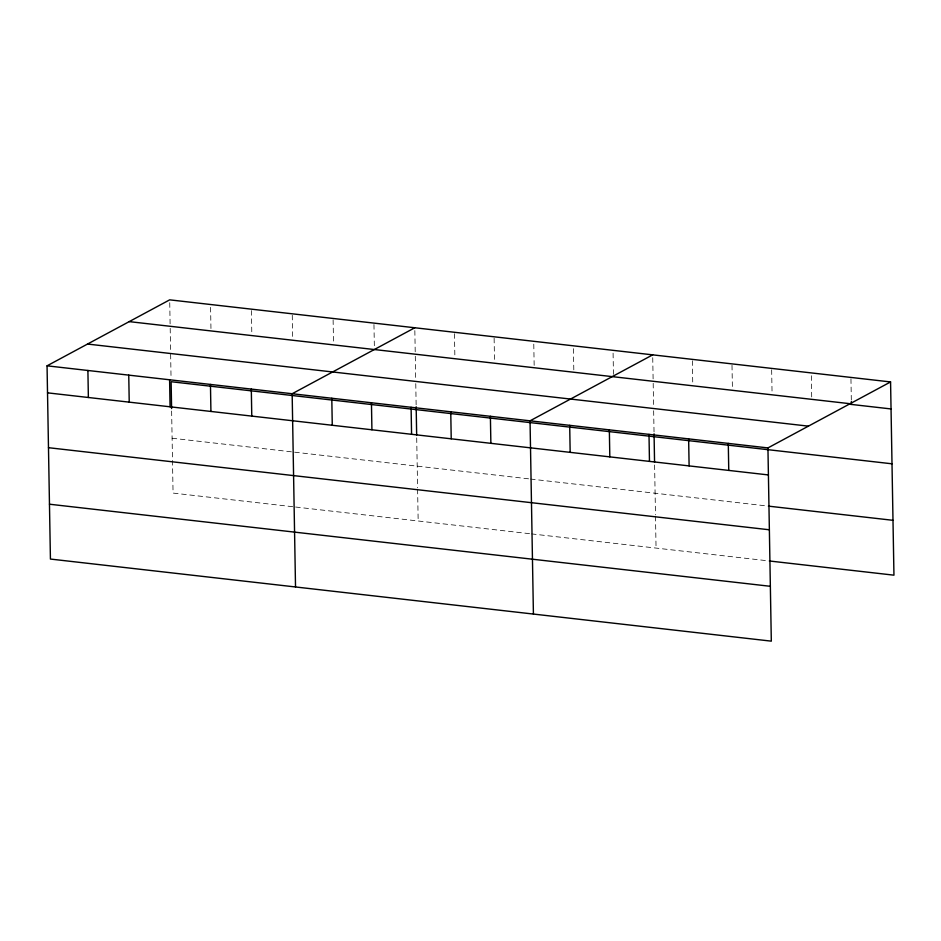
<?xml version="1.0" encoding="UTF-8"?>
<svg xmlns="http://www.w3.org/2000/svg" width="941" height="941" viewBox="0 0 941 941"><rect width="100%" height="100%" fill="white"/><g stroke="black" fill="none" stroke-linecap="round" stroke-linejoin="round"><path stroke-width="0.71" stroke-dasharray="4.71 3.53" d="M172.109 438.224L291.734 451.856M294.651 452.186L529.077 478.875M530.489 479.04L766.962 505.964M292.698 506.705L173.062 493.084L171.615 409.97M295.615 507.034L530.03 533.735M531.442 533.888L767.927 560.824M850.958 378.847L851.346 401.595M811.33 375.753L811.707 397.078M771.655 369.813L772.055 392.562M732.004 365.296L732.404 388.045M692.353 360.779L692.752 383.528M652.736 357.698L653.136 380.435M653.183 383.305L653.583 406.394M653.654 410.735L654.042 432.378M654.607 464.972L655.477 514.88M655.501 516.327L656.053 548.085M613.085 353.181L613.461 374.506M573.434 348.664L573.81 369.989M533.782 344.147L534.159 365.473M494.119 338.207L494.507 360.956M454.468 333.69L454.868 356.439M414.84 330.597L415.24 353.345M415.287 356.216L415.687 379.305M415.769 383.646L416.145 405.289M416.71 437.883L417.581 487.791M417.604 489.238L418.169 520.996M373.965 324.527L374.365 347.276M333.114 319.881L333.537 344.041M292.263 315.223L292.686 339.395M251.412 310.577L251.835 334.737M210.584 307.342L210.96 328.668M169.745 302.696L170.109 324.022M170.192 328.303L170.592 351.405M170.639 354.286L171.039 377.376"/><path stroke-width="1.41" d="M890.574 381.94L767.938 447.916L771.314 641.15L50.426 559.06L47.05 365.826L169.686 299.85L890.574 381.94L893.95 575.174L769.338 560.977M414.793 327.762L292.157 393.738L295.521 586.972M652.689 354.851L530.042 420.827L533.418 614.061M129.223 321.622L850.111 403.713M848.57 404.112L891.045 408.947M87.525 344.053L808.413 426.144M47.05 365.826L767.938 447.916M892.009 463.807L171.121 381.717L171.591 408.559M47.52 392.844L768.409 474.934M768.385 506.129L892.997 520.314M48.473 447.693L769.362 529.783M49.461 504.211L770.35 586.302M851.346 401.595L851.405 404.43M728.287 443.399L728.757 470.418M688.636 438.894L689.106 465.901M654.066 433.825L654.56 462.149M648.996 434.377L649.466 461.384M609.345 429.861L609.815 456.867M569.693 425.344L570.164 452.35M490.39 416.31L490.873 443.329M450.751 411.805L451.221 438.812M416.169 406.735L416.663 435.06M411.099 407.288L411.57 434.295M371.448 402.772L371.918 429.778M331.797 398.255L332.267 425.261M251.306 389.092L251.776 416.098M210.455 384.434L210.925 411.452M169.603 379.788L170.074 406.794M128.752 375.13L129.223 402.148M87.901 370.483L88.372 397.49"/></g></svg>
